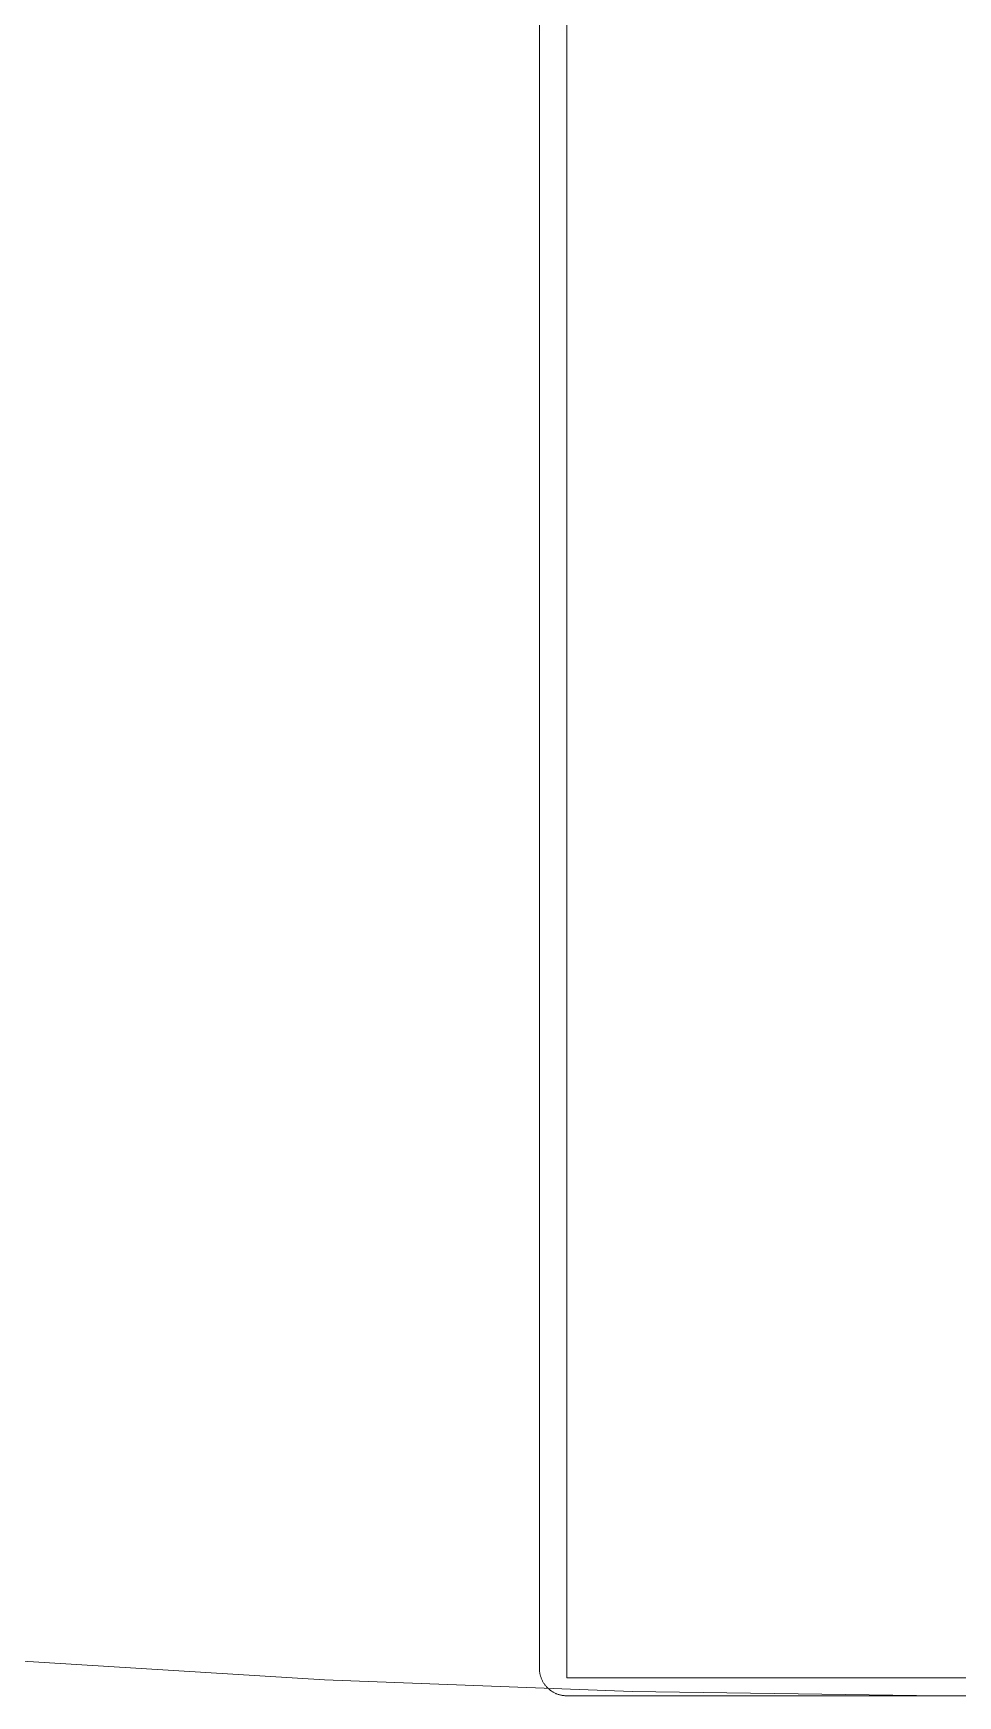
# Model space of a CAD drawing. Header units: millimetres. Extents: x -159872 to 386485, y -250577 to 158966.
# Drawn here: x 370307.1 to 370354.3, y 15273.3 to 15358.3 of the extents above; entities that cross this region are included whole.
import ezdxf

# ---------------------------------------------------------------- set-up
doc = ezdxf.new("R2010")
doc.units = ezdxf.units.MM
doc.layers.get('0').update_dxf_attribs({"lineweight": 25})
doc.layers.add('LDS-equipment-kitchen equipment', color=3, linetype='Continuous', lineweight=13)

# ---------------------------------------------------------------- blocks, each defined once
blk = doc.blocks.new('A$C73be1ed8')
at = {"transparency": 33554687}
for points in [[(12.712, 672.388, 0), (12.712, 625.188, 0)], [(13.624, 625.188, 0), (13.624, 672.388, 0)], [(672.8, 625.188, 0), (13.624, 625.188, 0)], [(14.112, 623.788, 0), (672.312, 623.788, 0)]]:
    blk.add_polyline3d(points, dxfattribs=at)
for points in [[(96.104, 327.897, 0), (88.526, 341.707, 0), (81.287, 355.698, 0), (74.392, 369.861, 0), (67.845, 384.188, 0), (61.65, 398.671, 0), (55.81, 413.301, 0), (50.329, 428.069, 0), (45.21, 442.967, 0), (40.456, 457.985, 0), (36.071, 473.114, 0), (32.056, 488.346, 0), (28.414, 503.672, 0), (25.148, 519.082, 0), (22.259, 534.567, 0), (19.748, 550.118, 0), (17.619, 565.726, 0), (15.87, 581.381, 0), (14.505, 597.074, 0), (13.523, 612.796, 0), (12.925, 628.537, 0), (12.712, 644.288, 0)], [(14.112, 623.788, 0), (14.078, 623.788, 0), (14.043, 623.79, 0), (14.009, 623.792, 0), (13.975, 623.795, 0), (13.941, 623.798, 0), (13.907, 623.803, 0), (13.873, 623.808, 0), (13.839, 623.815, 0), (13.805, 623.822, 0), (13.772, 623.83, 0), (13.739, 623.839, 0), (13.706, 623.848, 0), (13.673, 623.859, 0), (13.64, 623.87, 0), (13.608, 623.882, 0), (13.576, 623.894, 0), (13.545, 623.908, 0), (13.514, 623.922, 0), (13.483, 623.937, 0), (13.452, 623.953, 0), (13.422, 623.97, 0), (13.392, 623.987, 0), (13.363, 624.005, 0), (13.334, 624.024, 0), (13.306, 624.043, 0), (13.278, 624.063, 0), (13.251, 624.084, 0), (13.224, 624.106, 0), (13.198, 624.128, 0), (13.172, 624.151, 0), (13.147, 624.174, 0), (13.122, 624.198, 0), (13.098, 624.223, 0), (13.075, 624.248, 0), (13.052, 624.273, 0), (13.03, 624.3, 0), (13.008, 624.327, 0), (12.988, 624.354, 0), (12.968, 624.382, 0), (12.948, 624.41, 0), (12.929, 624.439, 0), (12.911, 624.468, 0), (12.894, 624.498, 0), (12.877, 624.528, 0), (12.862, 624.558, 0), (12.847, 624.589, 0), (12.832, 624.621, 0), (12.819, 624.652, 0), (12.806, 624.684, 0), (12.794, 624.716, 0), (12.783, 624.749, 0), (12.772, 624.781, 0), (12.763, 624.814, 0), (12.754, 624.848, 0), (12.746, 624.881, 0), (12.739, 624.915, 0), (12.733, 624.949, 0), (12.727, 624.982, 0), (12.723, 625.016, 0), (12.719, 625.051, 0), (12.716, 625.085, 0), (12.714, 625.119, 0), (12.713, 625.154, 0), (12.712, 625.188, 0)]]:
    blk.add_polyline3d(points)
blk = doc.blocks.new('Group-338')
at = {"layer": 'LDS-equipment-kitchen equipment', "xscale": -1, "rotation": 270}
blk.add_blockref('A$C73be1ed8', (309035.65, 51718.055), dxfattribs=at)

msp = doc.modelspace()

# ---------------------------------------------------------------- block references
at = {"layer": 'LDS-equipment-kitchen equipment', "color": 7}
msp.add_blockref('Group-338', (60673.51323, -36457.51522), dxfattribs=at)

doc.saveas('drawing.dxf')
